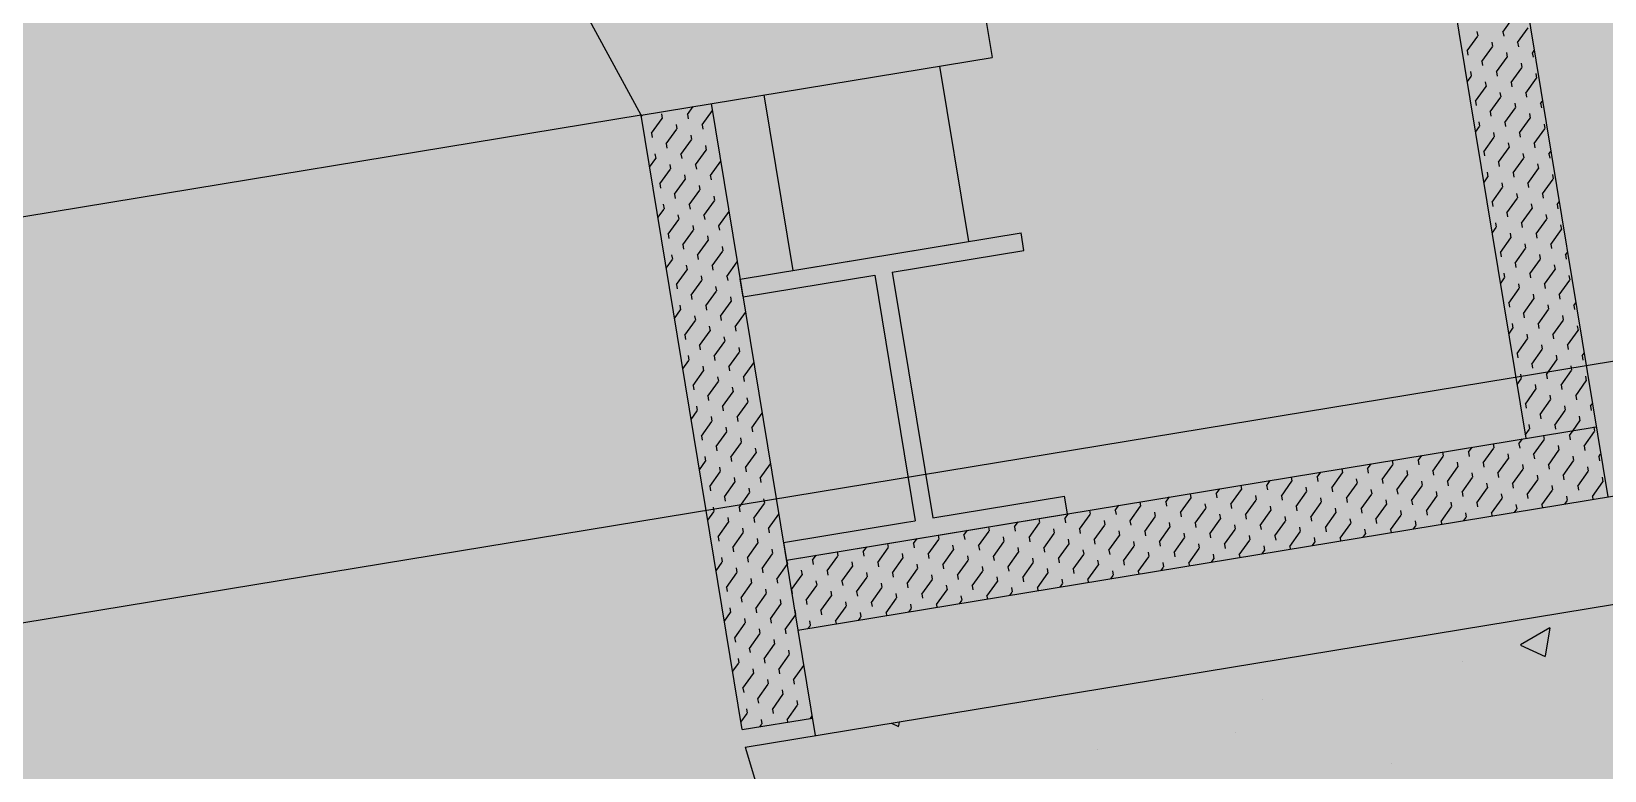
# Model space of a CAD drawing. Header units: millimetres. Extents: x 33240 to 33395, y 51607 to 51720.
# Drawn here: x 33277.6734 to 33278.1154, y 51679.8357 to 51680.0434 of the extents above; entities that cross this region are included whole.
import ezdxf

# ---------------------------------------------------------------- set-up
doc = ezdxf.new("R2010")
doc.units = ezdxf.units.MM
doc.header["$LTSCALE"] = 0.3
doc.header["$MEASUREMENT"] = 0
doc.linetypes.add('ACAD_ISO04W100', pattern=[30, 24, -3, 0, -3])
for name, color, linetype in [('07-REVT-SOL', 8, 'CONTINUOUS'), ('08-EQUI-MEUBLE-PROJ-01', 11, 'CONTINUOUS'), ('15-PLAF-TECHN-TEMPORAIRE', 113, 'CONTINUOUS')]:
    doc.layers.add(name, color=color, linetype=linetype)

msp = doc.modelspace()

# ---------------------------------------------------------------- hatches: boundary and pattern name
at = {"layer": '07-REVT-SOL'}
h = msp.add_hatch(dxfattribs=at)
h.set_pattern_fill('CROSS', color=30, style=0)
h.set_pattern_definition([(189.35057367, (57785.36794, 108093.83487), (-0.2060594638, -0.2872968802), [0.125, -0.375]), (279.35057367, (57785.29612, 108093.88639), (0.2872968802, -0.2060594638), [0.125, -0.375])])
edge = h.paths.add_edge_path()
edge.add_line((33283.37834, 51687.08222), (33282.64428, 51691.54015))
edge.add_line((33282.64428, 51691.54015), (33270.16237, 51689.48484))
edge.add_line((33270.16237, 51689.48484), (33272.72134, 51673.94416))
edge.add_line((33272.72134, 51673.94416), (33273.82317, 51674.12555))
edge.add_line((33273.82317, 51674.12555), (33273.45317, 51676.37256))
edge.add_line((33273.45317, 51676.37256), (33279.43924, 51677.35824))
edge.add_line((33279.43924, 51677.35824), (33280.44289, 51671.26305))
edge.add_line((33280.44289, 51671.26305), (33280.69327, 51669.7425))
edge.add_line((33280.69327, 51669.7425), (33287.18279, 51670.81109))
edge.add_arc((33295.49829, 51677.43212), 10.62947, 146.696325, 218.527795, ccw=False)
edge.add_line((33286.61448, 51683.26851), (33287.3226, 51684.32885))
edge.add_line((33287.3226, 51684.32885), (33288.3032, 51685.52771))
edge.add_line((33288.3032, 51685.52771), (33286.19868, 51687.54663))
edge.add_line((33286.19868, 51687.54663), (33283.37834, 51687.08222))

# ---------------------------------------------------------------- linework, layer by layer
at = {"layer": '08-EQUI-MEUBLE-PROJ-01', "ltscale": 0.8}
for p, q in [((33277.84469, 51680.01988), (33277.12961, 51681.3384)), ((33277.95302, 51680.90423), (33278.11631, 51679.91259)), ((33277.8012, 51680.8995), (33277.94337, 51680.03613)), ((33277.84469, 51680.01988), (33277.94337, 51680.03613)), ((33277.92857, 51680.03369), (33277.93669, 51679.98436)), ((33277.87923, 51680.02557), (33277.88735, 51679.97623)), ((33277.84469, 51680.01988), (33276.36463, 51679.77617)), ((33277.87255, 51679.9738), (33277.95149, 51679.98679)), ((33277.9523, 51679.98186), (33277.95149, 51679.98679)), ((33277.88735, 51679.97623), (33277.93669, 51679.98436)), ((33277.88735, 51679.97623), (33277.93669, 51679.98436)), ((33277.9153, 51679.97577), (33277.9523, 51679.98186)), ((33277.87336, 51679.96886), (33277.91037, 51679.97496)), ((33277.91037, 51679.97496), (33277.92174, 51679.90589)), ((33277.9153, 51679.97577), (33277.92667, 51679.9067)), ((33277.92667, 51679.9067), (33277.96368, 51679.91279)), ((33277.96449, 51679.90786), (33277.96368, 51679.91279)), ((33277.88474, 51679.89979), (33277.91927, 51679.90548)), ((33277.91927, 51679.90548), (33277.92174, 51679.90589))]:
    msp.add_line(p, q, dxfattribs=at)
at = {"layer": '08-EQUI-MEUBLE-PROJ-01', "color": 8, "ltscale": 0.8}
for p, q in [((33278.0722, 51680.05735), (33278.09333, 51679.92907)), ((33278.08688, 51680.04325), (33278.08985, 51680.04738)), ((33278.09101, 51680.04029), (33278.09397, 51680.04442)), ((33278.07683, 51680.03796), (33278.0798, 51680.04208)), ((33278.07989, 51680.04214), (33278.07968, 51680.0434)), ((33278.08096, 51680.03499), (33278.08392, 51680.03912)), ((33278.08401, 51680.03918), (33278.08381, 51680.04044)), ((33278.08718, 51680.04206), (33278.08697, 51680.04331)), ((33278.09131, 51680.0391), (33278.0911, 51680.04035)), ((33278.07713, 51680.03676), (33278.07692, 51680.03802)), ((33278.08126, 51680.0338), (33278.08105, 51680.03506)), ((33278.08509, 51680.03203), (33278.08805, 51680.03616)), ((33278.08814, 51680.03622), (33278.08793, 51680.03748)), ((33278.09514, 51680.03733), (33278.09565, 51680.03804)), ((33278.09544, 51680.03614), (33278.09523, 51680.03739)), ((33278.07683, 51680.02924), (33278.078, 51680.03087)), ((33278.07809, 51680.03093), (33278.07789, 51680.03218)), ((33278.08539, 51680.03084), (33278.08518, 51680.03209)), ((33278.08922, 51680.02907), (33278.09218, 51680.0332)), ((33278.09227, 51680.03326), (33278.09206, 51680.03452)), ((33278.09335, 51680.02611), (33278.09631, 51680.03024)), ((33278.0964, 51680.0303), (33278.09619, 51680.03155)), ((33278.07917, 51680.02378), (33278.08213, 51680.02791)), ((33278.08222, 51680.02797), (33278.08201, 51680.02922)), ((33278.08635, 51680.02501), (33278.08614, 51680.02626)), ((33278.08951, 51680.02788), (33278.08931, 51680.02913)), ((33278.09364, 51680.02492), (33278.09344, 51680.02617)), ((33277.85771, 51680.02008), (33277.8593, 51680.02229)), ((33277.86443, 51680.02313), (33277.89367, 51679.84552)), ((33278.07947, 51680.02259), (33278.07926, 51680.02384)), ((33278.0833, 51680.02082), (33278.08626, 51680.02495)), ((33278.08743, 51680.01786), (33278.09039, 51680.02198)), ((33278.09048, 51680.02205), (33278.09027, 51680.0233)), ((33278.09747, 51680.02315), (33278.09799, 51680.02386)), ((33278.09777, 51680.02196), (33278.09756, 51680.02321)), ((33277.87313, 51679.84721), (33277.84469, 51680.01988)), ((33277.84476, 51680.01946), (33277.84512, 51680.01995)), ((33277.84766, 51680.01478), (33277.85062, 51680.01891)), ((33277.85071, 51680.01897), (33277.8505, 51680.02022)), ((33277.85484, 51680.01601), (33277.85463, 51680.01726)), ((33277.85801, 51680.01888), (33277.8578, 51680.02014)), ((33277.86184, 51680.01712), (33277.86475, 51680.02118)), ((33277.86213, 51680.01592), (33277.86193, 51680.01718)), ((33278.08043, 51680.01675), (33278.08022, 51680.018)), ((33278.08359, 51680.01962), (33278.08339, 51680.02088)), ((33278.08772, 51680.01666), (33278.08751, 51680.01792)), ((33278.09155, 51680.0149), (33278.09451, 51680.01902)), ((33278.0946, 51680.01908), (33278.0944, 51680.02034)), ((33278.09873, 51680.01612), (33278.09853, 51680.01738)), ((33277.84796, 51680.01359), (33277.84775, 51680.01484)), ((33277.85179, 51680.01182), (33277.85475, 51680.01595)), ((33277.85592, 51680.00886), (33277.85888, 51680.01299)), ((33277.85897, 51680.01305), (33277.85876, 51680.0143)), ((33278.07917, 51680.01506), (33278.08034, 51680.01669)), ((33278.0815, 51680.0096), (33278.08446, 51680.01373)), ((33278.08455, 51680.01379), (33278.08435, 51680.01504)), ((33278.09185, 51680.0137), (33278.09164, 51680.01496)), ((33278.09568, 51680.01194), (33278.09864, 51680.01606)), ((33277.84892, 51680.00775), (33277.84871, 51680.00901)), ((33277.85208, 51680.01063), (33277.85188, 51680.01188)), ((33277.85621, 51680.00767), (33277.85601, 51680.00892)), ((33277.86004, 51680.0059), (33277.86301, 51680.01003)), ((33277.86309, 51680.01009), (33277.86289, 51680.01134)), ((33278.0818, 51680.00841), (33278.08159, 51680.00966)), ((33278.08563, 51680.00664), (33278.08859, 51680.01077)), ((33278.08868, 51680.01083), (33278.08848, 51680.01208)), ((33278.09281, 51680.00787), (33278.0926, 51680.00912)), ((33278.09598, 51680.01074), (33278.09577, 51680.012)), ((33278.09981, 51680.00897), (33278.10032, 51680.00969)), ((33278.10011, 51680.00778), (33278.0999, 51680.00904)), ((33277.8471, 51680.00528), (33277.84883, 51680.00769)), ((33277.85, 51680.0006), (33277.85296, 51680.00473)), ((33277.85305, 51680.00479), (33277.85284, 51680.00605)), ((33277.86034, 51680.00471), (33277.86013, 51680.00596)), ((33277.86417, 51680.00294), (33277.86709, 51680.007)), ((33278.08276, 51680.00257), (33278.08255, 51680.00383)), ((33278.08593, 51680.00545), (33278.08572, 51680.0067)), ((33278.08976, 51680.00368), (33278.09272, 51680.00781)), ((33278.09006, 51680.00249), (33278.08985, 51680.00374)), ((33278.09389, 51680.00072), (33278.09685, 51680.00485)), ((33278.09694, 51680.00491), (33278.09673, 51680.00616)), ((33277.85029, 51679.99941), (33277.85008, 51680.00066)), ((33277.85412, 51679.99764), (33277.85708, 51680.00177)), ((33277.85717, 51680.00183), (33277.85697, 51680.00308)), ((33277.8613, 51679.99887), (33277.86109, 51680.00012)), ((33277.86447, 51680.00175), (33277.86426, 51680.003)), ((33278.0815, 51680.00088), (33278.08267, 51680.00251)), ((33278.08384, 51679.99542), (33278.0868, 51679.99955)), ((33278.08689, 51679.99961), (33278.08668, 51680.00086)), ((33278.09418, 51679.99953), (33278.09398, 51680.00078)), ((33278.09802, 51679.99776), (33278.10098, 51680.00189)), ((33278.10107, 51680.00195), (33278.10086, 51680.0032)), ((33277.85442, 51679.99645), (33277.85421, 51679.9977)), ((33277.85825, 51679.99468), (33277.86121, 51679.99881)), ((33277.86238, 51679.99172), (33277.86534, 51679.99585)), ((33277.86543, 51679.99591), (33277.86522, 51679.99716)), ((33278.08413, 51679.99423), (33278.08393, 51679.99548)), ((33278.08797, 51679.99246), (33278.09093, 51679.99659)), ((33278.09102, 51679.99665), (33278.09081, 51679.9979)), ((33278.09514, 51679.99369), (33278.09494, 51679.99494)), ((33278.09831, 51679.99657), (33278.09811, 51679.99782)), ((33278.10214, 51679.9948), (33278.10266, 51679.99551)), ((33278.10244, 51679.9936), (33278.10223, 51679.99486)), ((33277.84943, 51679.9911), (33277.85116, 51679.99351)), ((33277.85125, 51679.99358), (33277.85105, 51679.99483)), ((33277.85233, 51679.98643), (33277.85529, 51679.99055)), ((33277.85538, 51679.99061), (33277.85517, 51679.99187)), ((33277.85855, 51679.99349), (33277.85834, 51679.99474)), ((33277.86267, 51679.99053), (33277.86247, 51679.99178)), ((33277.86651, 51679.98876), (33277.86942, 51679.99282)), ((33278.08826, 51679.99127), (33278.08806, 51679.99252)), ((33278.09209, 51679.9895), (33278.09506, 51679.99363)), ((33278.09622, 51679.98654), (33278.09918, 51679.99067)), ((33278.09927, 51679.99073), (33278.09907, 51679.99198)), ((33277.85263, 51679.98523), (33277.85242, 51679.98649)), ((33277.85646, 51679.98347), (33277.85942, 51679.98759)), ((33277.85951, 51679.98765), (33277.8593, 51679.98891)), ((33277.8668, 51679.98757), (33277.8666, 51679.98882)), ((33278.08384, 51679.9867), (33278.08501, 51679.98833)), ((33278.0851, 51679.9884), (33278.08489, 51679.98965)), ((33278.08922, 51679.98543), (33278.08902, 51679.98669)), ((33278.09239, 51679.98831), (33278.09218, 51679.98956)), ((33278.09652, 51679.98535), (33278.09631, 51679.9866)), ((33278.10035, 51679.98358), (33278.10331, 51679.98771)), ((33278.1034, 51679.98777), (33278.10319, 51679.98902)), ((33277.85675, 51679.98227), (33277.85655, 51679.98353)), ((33277.86059, 51679.9805), (33277.86355, 51679.98463)), ((33277.86364, 51679.98469), (33277.86343, 51679.98595)), ((33277.86471, 51679.97754), (33277.86767, 51679.98167)), ((33277.86776, 51679.98173), (33277.86756, 51679.98299)), ((33278.08617, 51679.98125), (33278.08913, 51679.98537)), ((33278.0903, 51679.97828), (33278.09326, 51679.98241)), ((33278.09335, 51679.98247), (33278.09314, 51679.98373)), ((33278.10065, 51679.98239), (33278.10044, 51679.98364)), ((33277.85177, 51679.97693), (33277.8535, 51679.97934)), ((33277.85359, 51679.9794), (33277.85338, 51679.98065)), ((33277.85771, 51679.97644), (33277.85751, 51679.97769)), ((33277.86088, 51679.97931), (33277.86067, 51679.98057)), ((33277.86501, 51679.97635), (33277.8648, 51679.9776)), ((33277.86884, 51679.97458), (33277.87175, 51679.97864)), ((33278.08647, 51679.98005), (33278.08626, 51679.98131)), ((33278.0906, 51679.97709), (33278.09039, 51679.97835)), ((33278.09443, 51679.97532), (33278.09739, 51679.97945)), ((33278.09748, 51679.97951), (33278.09727, 51679.98077)), ((33278.10161, 51679.97655), (33278.1014, 51679.97781)), ((33278.10448, 51679.98062), (33278.10499, 51679.98133)), ((33278.10477, 51679.97943), (33278.10457, 51679.98068)), ((33277.85466, 51679.97225), (33277.85762, 51679.97638)), ((33277.85879, 51679.96929), (33277.86175, 51679.97342)), ((33277.86184, 51679.97348), (33277.86164, 51679.97473)), ((33277.86914, 51679.97339), (33277.86893, 51679.97464)), ((33277.87336, 51679.96886), (33277.87255, 51679.9738)), ((33278.08617, 51679.97253), (33278.08734, 51679.97416)), ((33278.08743, 51679.97422), (33278.08722, 51679.97547)), ((33278.09472, 51679.97413), (33278.09452, 51679.97538)), ((33278.09856, 51679.97236), (33278.10152, 51679.97649)), ((33278.10268, 51679.9694), (33278.10565, 51679.97353)), ((33278.10574, 51679.97359), (33278.10553, 51679.97484)), ((33277.85496, 51679.97106), (33277.85475, 51679.97231)), ((33277.85909, 51679.9681), (33277.85888, 51679.96935)), ((33277.86292, 51679.96633), (33277.86588, 51679.97046)), ((33277.86597, 51679.97052), (33277.86576, 51679.97177)), ((33277.8701, 51679.96755), (33277.86989, 51679.96881)), ((33278.08851, 51679.96707), (33278.09147, 51679.9712)), ((33278.09156, 51679.97126), (33278.09135, 51679.97251)), ((33278.09569, 51679.9683), (33278.09548, 51679.96955)), ((33278.09885, 51679.97117), (33278.09865, 51679.97242)), ((33278.10298, 51679.96821), (33278.10277, 51679.96946)), ((33277.8541, 51679.96275), (33277.85583, 51679.96516)), ((33277.85592, 51679.96522), (33277.85571, 51679.96647)), ((33277.86322, 51679.96513), (33277.86301, 51679.96639)), ((33277.86705, 51679.96337), (33277.87001, 51679.96749)), ((33277.87118, 51679.96041), (33277.87409, 51679.96447)), ((33278.0888, 51679.96588), (33278.0886, 51679.96713)), ((33278.09264, 51679.96411), (33278.0956, 51679.96824)), ((33278.09293, 51679.96291), (33278.09272, 51679.96417)), ((33278.09676, 51679.96115), (33278.09972, 51679.96527)), ((33278.09981, 51679.96534), (33278.09961, 51679.96659)), ((33278.10681, 51679.96644), (33278.10732, 51679.96715)), ((33278.10711, 51679.96525), (33278.1069, 51679.9665)), ((33277.857, 51679.95807), (33277.85996, 51679.9622)), ((33277.86005, 51679.96226), (33277.85984, 51679.96351)), ((33277.86418, 51679.9593), (33277.86397, 51679.96055)), ((33277.86734, 51679.96217), (33277.86714, 51679.96343)), ((33277.87147, 51679.95921), (33277.87127, 51679.96047)), ((33278.0885, 51679.95835), (33278.08967, 51679.95998)), ((33278.08976, 51679.96004), (33278.08956, 51679.96129)), ((33278.09706, 51679.95995), (33278.09685, 51679.96121)), ((33278.10089, 51679.95819), (33278.10385, 51679.96231)), ((33278.10394, 51679.96237), (33278.10374, 51679.96363)), ((33278.10807, 51679.95941), (33278.10786, 51679.96067)), ((33277.85729, 51679.95688), (33277.85709, 51679.95813)), ((33277.86113, 51679.95511), (33277.86409, 51679.95924)), ((33277.86142, 51679.95392), (33277.86122, 51679.95517)), ((33277.86525, 51679.95215), (33277.86822, 51679.95628)), ((33277.8683, 51679.95634), (33277.8681, 51679.95759)), ((33278.09084, 51679.95289), (33278.0938, 51679.95702)), ((33278.09389, 51679.95708), (33278.09369, 51679.95833)), ((33278.09802, 51679.95412), (33278.09781, 51679.95537)), ((33278.10119, 51679.95699), (33278.10098, 51679.95825)), ((33278.10502, 51679.95523), (33278.10798, 51679.95935)), ((33278.10532, 51679.95403), (33278.10511, 51679.95529)), ((33277.85644, 51679.94857), (33277.85817, 51679.95098)), ((33277.85826, 51679.95104), (33277.85805, 51679.9523)), ((33277.86555, 51679.95096), (33277.86534, 51679.95221)), ((33277.86938, 51679.94919), (33277.87234, 51679.95332)), ((33277.87243, 51679.95338), (33277.87223, 51679.95463)), ((33278.09114, 51679.9517), (33278.09093, 51679.95295)), ((33278.09497, 51679.94993), (33278.09793, 51679.95406)), ((33278.0991, 51679.94697), (33278.10206, 51679.9511)), ((33278.10215, 51679.95116), (33278.10194, 51679.95241)), ((33278.10915, 51679.95226), (33278.10966, 51679.95298)), ((33278.10944, 51679.95107), (33278.10924, 51679.95233)), ((33277.85933, 51679.94389), (33277.86229, 51679.94802)), ((33277.86238, 51679.94808), (33277.86218, 51679.94934)), ((33277.86651, 51679.94512), (33277.8663, 51679.94637)), ((33277.86968, 51679.948), (33277.86947, 51679.94925)), ((33277.87351, 51679.94623), (33277.87642, 51679.95029)), ((33277.87381, 51679.94504), (33277.8736, 51679.94629)), ((33278.0921, 51679.94586), (33278.09189, 51679.94712)), ((33278.09527, 51679.94874), (33278.09506, 51679.94999)), ((33278.09939, 51679.94578), (33278.09919, 51679.94703)), ((33278.10323, 51679.94401), (33278.10619, 51679.94814)), ((33278.10628, 51679.9482), (33278.10607, 51679.94945)), ((33278.1104, 51679.94524), (33278.1102, 51679.94649)), ((33277.85963, 51679.9427), (33277.85942, 51679.94395)), ((33277.86346, 51679.94093), (33277.86642, 51679.94506)), ((33277.86759, 51679.93797), (33277.87055, 51679.9421)), ((33277.87064, 51679.94216), (33277.87043, 51679.94341)), ((33278.09084, 51679.94417), (33278.09201, 51679.9458)), ((33278.09318, 51679.93871), (33278.09614, 51679.94284)), ((33278.09623, 51679.9429), (33278.09602, 51679.94415)), ((33278.10352, 51679.94282), (33278.10332, 51679.94407)), ((33278.10735, 51679.94105), (33278.11031, 51679.94518)), ((33277.86059, 51679.93687), (33277.86038, 51679.93812)), ((33277.86376, 51679.93974), (33277.86355, 51679.94099)), ((33277.86788, 51679.93678), (33277.86768, 51679.93803)), ((33277.87172, 51679.93501), (33277.87468, 51679.93914)), ((33277.87477, 51679.9392), (33277.87456, 51679.94045)), ((33278.09347, 51679.93752), (33278.09327, 51679.93877)), ((33278.0973, 51679.93575), (33278.10027, 51679.93988)), ((33278.10035, 51679.93994), (33278.10015, 51679.94119)), ((33278.10448, 51679.93698), (33278.10428, 51679.93823)), ((33278.10765, 51679.93986), (33278.10744, 51679.94111)), ((33278.11148, 51679.93809), (33278.11199, 51679.9388)), ((33278.11178, 51679.93689), (33278.11157, 51679.93815)), ((33277.85877, 51679.93439), (33277.8605, 51679.9368)), ((33277.86167, 51679.92972), (33277.86463, 51679.93384)), ((33277.86472, 51679.9339), (33277.86451, 51679.93516)), ((33277.87201, 51679.93382), (33277.87181, 51679.93507)), ((33277.87585, 51679.93205), (33277.87876, 51679.93611)), ((33278.0976, 51679.93456), (33278.09739, 51679.93581)), ((33278.10143, 51679.93279), (33278.10439, 51679.93692)), ((33278.10658, 51679.93126), (33278.10852, 51679.93396)), ((33278.10861, 51679.93402), (33278.1084, 51679.93527)), ((33277.86196, 51679.92852), (33277.86176, 51679.92978)), ((33277.8658, 51679.92676), (33277.86876, 51679.93088)), ((33277.86885, 51679.93094), (33277.86864, 51679.9322)), ((33277.87297, 51679.92798), (33277.87277, 51679.92924)), ((33277.87614, 51679.93086), (33277.87593, 51679.93211)), ((33277.88555, 51679.89486), (33278.11306, 51679.93232)), ((33278.09138, 51679.9275), (33278.0924, 51679.92892)), ((33278.09317, 51679.92999), (33278.09434, 51679.93162)), ((33278.09443, 51679.93169), (33278.09423, 51679.93294)), ((33278.09551, 51679.92454), (33278.09847, 51679.92866)), ((33278.09837, 51679.9299), (33278.09835, 51679.92998)), ((33278.09856, 51679.92872), (33278.09837, 51679.9299)), ((33278.10173, 51679.9316), (33278.10152, 51679.93285)), ((33278.10556, 51679.92983), (33278.10658, 51679.93126)), ((33278.10586, 51679.92864), (33278.10565, 51679.92989)), ((33278.10969, 51679.92687), (33278.11265, 51679.931)), ((33278.11254, 51679.93224), (33278.11253, 51679.93231)), ((33278.11274, 51679.93106), (33278.11254, 51679.93224)), ((33277.86609, 51679.92556), (33277.86588, 51679.92682)), ((33277.86992, 51679.92379), (33277.87288, 51679.92792)), ((33277.87405, 51679.92083), (33277.87701, 51679.92496)), ((33277.8771, 51679.92502), (33277.8769, 51679.92628)), ((33278.06303, 51679.92283), (33278.06405, 51679.92425)), ((33278.07021, 51679.92406), (33278.07001, 51679.92523)), ((33278.07721, 51679.92516), (33278.07823, 51679.92659)), ((33278.0775, 51679.92397), (33278.07729, 51679.92522)), ((33278.08133, 51679.9222), (33278.08429, 51679.92633)), ((33278.08438, 51679.92639), (33278.08419, 51679.92757)), ((33278.08851, 51679.92343), (33278.08831, 51679.92468)), ((33278.09168, 51679.9263), (33278.09147, 51679.92756)), ((33278.09581, 51679.92334), (33278.0956, 51679.9246)), ((33278.09964, 51679.92157), (33278.1026, 51679.9257)), ((33278.10269, 51679.92576), (33278.10248, 51679.92702)), ((33278.10998, 51679.92568), (33278.10978, 51679.92693)), ((33278.11382, 51679.92391), (33278.11433, 51679.92462)), ((33277.86111, 51679.92022), (33277.86283, 51679.92263)), ((33277.86292, 51679.92269), (33277.86272, 51679.92394)), ((33277.86705, 51679.91973), (33277.86685, 51679.92098)), ((33277.87022, 51679.9226), (33277.87001, 51679.92386)), ((33277.87435, 51679.91964), (33277.87414, 51679.92089)), ((33277.87818, 51679.91787), (33277.88109, 51679.92193)), ((33278.04185, 51679.91939), (33278.04166, 51679.92056)), ((33278.04885, 51679.92049), (33278.04987, 51679.92192)), ((33278.04915, 51679.9193), (33278.04894, 51679.92055)), ((33278.05298, 51679.91753), (33278.05594, 51679.92166)), ((33278.05603, 51679.92172), (33278.05583, 51679.9229)), ((33278.06016, 51679.91876), (33278.05995, 51679.92001)), ((33278.06332, 51679.92163), (33278.06312, 51679.92289)), ((33278.06716, 51679.91987), (33278.07012, 51679.92399)), ((33278.06745, 51679.91867), (33278.06725, 51679.91993)), ((33278.07128, 51679.91691), (33278.07424, 51679.92103)), ((33278.07433, 51679.92109), (33278.07413, 51679.92235)), ((33278.08163, 51679.92101), (33278.08142, 51679.92226)), ((33278.08546, 51679.91924), (33278.08842, 51679.92337)), ((33278.08959, 51679.91628), (33278.09255, 51679.92041)), ((33278.09264, 51679.92047), (33278.09243, 51679.92172)), ((33278.09993, 51679.92038), (33278.09973, 51679.92164)), ((33278.10377, 51679.91861), (33278.10673, 51679.92274)), ((33278.10682, 51679.9228), (33278.10661, 51679.92406)), ((33278.10789, 51679.91565), (33278.11086, 51679.91978)), ((33278.11095, 51679.91984), (33278.11074, 51679.9211)), ((33278.11411, 51679.92272), (33278.11391, 51679.92397)), ((33277.864, 51679.91554), (33277.86696, 51679.91967)), ((33277.8643, 51679.91435), (33277.86409, 51679.9156)), ((33277.86813, 51679.91258), (33277.87109, 51679.91671)), ((33277.87118, 51679.91677), (33277.87097, 51679.91802)), ((33277.87848, 51679.91668), (33277.87827, 51679.91793)), ((33277.8888, 51679.87513), (33278.14591, 51679.91746)), ((33278.0135, 51679.91472), (33278.0133, 51679.9159)), ((33278.0205, 51679.91582), (33278.02152, 51679.91725)), ((33278.02079, 51679.91463), (33278.02058, 51679.91588)), ((33278.02462, 51679.91286), (33278.02758, 51679.91699)), ((33278.02767, 51679.91705), (33278.02748, 51679.91823)), ((33278.0318, 51679.91409), (33278.0316, 51679.91534)), ((33278.03467, 51679.91816), (33278.03569, 51679.91958)), ((33278.03497, 51679.91697), (33278.03476, 51679.91822)), ((33278.0388, 51679.9152), (33278.04176, 51679.91933)), ((33278.04293, 51679.91224), (33278.04589, 51679.91636)), ((33278.04598, 51679.91643), (33278.04577, 51679.91768)), ((33278.05327, 51679.91634), (33278.05307, 51679.91759)), ((33278.05711, 51679.91457), (33278.06007, 51679.9187)), ((33278.06123, 51679.91161), (33278.0642, 51679.91574)), ((33278.06428, 51679.9158), (33278.06408, 51679.91705)), ((33278.07158, 51679.91571), (33278.07137, 51679.91697)), ((33278.07541, 51679.91395), (33278.07837, 51679.91807)), ((33278.07846, 51679.91813), (33278.07826, 51679.91939)), ((33278.08259, 51679.91517), (33278.08238, 51679.91643)), ((33278.08576, 51679.91805), (33278.08555, 51679.9193)), ((33278.08989, 51679.91509), (33278.08968, 51679.91634)), ((33278.09372, 51679.91332), (33278.09668, 51679.91745)), ((33278.09677, 51679.91751), (33278.09656, 51679.91876)), ((33278.1009, 51679.91455), (33278.10069, 51679.9158)), ((33278.10406, 51679.91742), (33278.10386, 51679.91867)), ((33278.10819, 51679.91446), (33278.10798, 51679.91571)), ((33278.11202, 51679.91269), (33278.11498, 51679.91682)), ((33278.11507, 51679.91688), (33278.11487, 51679.91813)), ((33277.86843, 51679.91139), (33277.86822, 51679.91264)), ((33277.87226, 51679.90962), (33277.87522, 51679.91375)), ((33277.87531, 51679.91381), (33277.8751, 51679.91506)), ((33277.87944, 51679.91084), (33277.87923, 51679.9121)), ((33277.98514, 51679.91005), (33277.98495, 51679.91123)), ((33277.99214, 51679.91115), (33277.99316, 51679.91258)), ((33277.99244, 51679.90996), (33277.99223, 51679.91122)), ((33277.99627, 51679.90819), (33277.99923, 51679.91232)), ((33277.99932, 51679.91238), (33277.99912, 51679.91356)), ((33278.00632, 51679.91349), (33278.00734, 51679.91491)), ((33278.00661, 51679.9123), (33278.00641, 51679.91355)), ((33278.01045, 51679.91053), (33278.01341, 51679.91466)), ((33278.01457, 51679.90757), (33278.01753, 51679.9117)), ((33278.01762, 51679.91176), (33278.01742, 51679.91301)), ((33278.02492, 51679.91167), (33278.02471, 51679.91292)), ((33278.02875, 51679.9099), (33278.03171, 51679.91403)), ((33278.03288, 51679.90694), (33278.03584, 51679.91107)), ((33278.03593, 51679.91113), (33278.03572, 51679.91238)), ((33278.0391, 51679.91401), (33278.03889, 51679.91526)), ((33278.04322, 51679.91104), (33278.04302, 51679.9123)), ((33278.04706, 51679.90928), (33278.05002, 51679.9134)), ((33278.05011, 51679.91346), (33278.0499, 51679.91472)), ((33278.05424, 51679.9105), (33278.05403, 51679.91176)), ((33278.0574, 51679.91338), (33278.0572, 51679.91463)), ((33278.06153, 51679.91042), (33278.06132, 51679.91167)), ((33278.06536, 51679.90865), (33278.06832, 51679.91278)), ((33278.06841, 51679.91284), (33278.06821, 51679.91409)), ((33278.07254, 51679.90988), (33278.07233, 51679.91113)), ((33278.07571, 51679.91275), (33278.0755, 51679.91401)), ((33278.07954, 51679.91098), (33278.0825, 51679.91511)), ((33278.07984, 51679.90979), (33278.07963, 51679.91105)), ((33278.08367, 51679.90802), (33278.08663, 51679.91215)), ((33278.08672, 51679.91221), (33278.08651, 51679.91347)), ((33278.09401, 51679.91213), (33278.09381, 51679.91338)), ((33278.09785, 51679.91036), (33278.10081, 51679.91449)), ((33278.10427, 51679.91061), (33278.10493, 51679.91153)), ((33278.10502, 51679.91159), (33278.10482, 51679.91284)), ((33278.11225, 51679.91192), (33278.11211, 51679.91275)), ((33277.86344, 51679.90604), (33277.86517, 51679.90845)), ((33277.86526, 51679.90851), (33277.86505, 51679.90976)), ((33277.86939, 51679.90555), (33277.86918, 51679.9068)), ((33277.87255, 51679.90842), (33277.87235, 51679.90968)), ((33277.87639, 51679.90666), (33277.87935, 51679.91078)), ((33277.87668, 51679.90546), (33277.87648, 51679.90672)), ((33277.88051, 51679.9037), (33277.88343, 51679.90776)), ((33277.88555, 51679.89486), (33277.96449, 51679.90786)), ((33277.95679, 51679.90538), (33277.95659, 51679.90656)), ((33277.96379, 51679.90649), (33277.96481, 51679.90791)), ((33277.96408, 51679.90529), (33277.96387, 51679.90655)), ((33277.96791, 51679.90353), (33277.97087, 51679.90765)), ((33277.97096, 51679.90771), (33277.97077, 51679.90889)), ((33277.97796, 51679.90882), (33277.97898, 51679.91024)), ((33277.97826, 51679.90763), (33277.97805, 51679.90888)), ((33277.98209, 51679.90586), (33277.98505, 51679.90999)), ((33277.98622, 51679.9029), (33277.98918, 51679.90703)), ((33277.98927, 51679.90709), (33277.98906, 51679.90834)), ((33277.99656, 51679.907), (33277.99636, 51679.90825)), ((33278.0004, 51679.90523), (33278.00336, 51679.90936)), ((33278.00345, 51679.90942), (33278.00324, 51679.91068)), ((33278.00757, 51679.90646), (33278.00737, 51679.90771)), ((33278.01074, 51679.90934), (33278.01054, 51679.91059)), ((33278.01487, 51679.90638), (33278.01466, 51679.90763)), ((33278.0187, 51679.90461), (33278.02166, 51679.90874)), ((33278.02175, 51679.9088), (33278.02155, 51679.91005)), ((33278.02588, 51679.90584), (33278.02567, 51679.90709)), ((33278.02905, 51679.90871), (33278.02884, 51679.90996)), ((33278.03318, 51679.90575), (33278.03297, 51679.907)), ((33278.03701, 51679.90398), (33278.03997, 51679.90811)), ((33278.04006, 51679.90817), (33278.03985, 51679.90942)), ((33278.04419, 51679.90521), (33278.04398, 51679.90646)), ((33278.04735, 51679.90808), (33278.04715, 51679.90934)), ((33278.05118, 51679.90632), (33278.05415, 51679.91044)), ((33278.05531, 51679.90335), (33278.05827, 51679.90748)), ((33278.05836, 51679.90754), (33278.05816, 51679.9088)), ((33278.06566, 51679.90746), (33278.06545, 51679.90871)), ((33278.06949, 51679.90569), (33278.07245, 51679.90982)), ((33278.07592, 51679.90594), (33278.07658, 51679.90686)), ((33278.07667, 51679.90692), (33278.07646, 51679.90817)), ((33278.08389, 51679.90725), (33278.08376, 51679.90808)), ((33278.0901, 51679.90827), (33278.09076, 51679.90919)), ((33278.09085, 51679.90925), (33278.09064, 51679.9105)), ((33278.09807, 51679.90958), (33278.09793, 51679.91042)), ((33277.86634, 51679.90136), (33277.8693, 51679.90549)), ((33277.87046, 51679.8984), (33277.87343, 51679.90253)), ((33277.87351, 51679.90259), (33277.87331, 51679.90384)), ((33277.88081, 51679.9025), (33277.8806, 51679.90376)), ((33277.93543, 51679.90182), (33277.93645, 51679.90324)), ((33277.93956, 51679.89886), (33277.94252, 51679.90298)), ((33277.94261, 51679.90304), (33277.94241, 51679.90422)), ((33277.94961, 51679.90415), (33277.95063, 51679.90558)), ((33277.9499, 51679.90296), (33277.9497, 51679.90421)), ((33277.95374, 51679.90119), (33277.9567, 51679.90532)), ((33277.95786, 51679.89823), (33277.96082, 51679.90236)), ((33277.96091, 51679.90242), (33277.96071, 51679.90367)), ((33277.96821, 51679.90233), (33277.968, 51679.90359)), ((33277.97204, 51679.90056), (33277.975, 51679.90469)), ((33277.97509, 51679.90475), (33277.97489, 51679.90601)), ((33277.97922, 51679.90179), (33277.97901, 51679.90305)), ((33277.98239, 51679.90467), (33277.98218, 51679.90592)), ((33277.98651, 51679.90171), (33277.98631, 51679.90296)), ((33277.99035, 51679.89994), (33277.99331, 51679.90407)), ((33277.9934, 51679.90413), (33277.99319, 51679.90538)), ((33277.99753, 51679.90117), (33277.99732, 51679.90242)), ((33278.00069, 51679.90404), (33278.00049, 51679.90529)), ((33278.00452, 51679.90227), (33278.00749, 51679.9064)), ((33278.00482, 51679.90108), (33278.00461, 51679.90233)), ((33278.00865, 51679.89931), (33278.01161, 51679.90344)), ((33278.0117, 51679.9035), (33278.0115, 51679.90475)), ((33278.019, 51679.90341), (33278.01879, 51679.90467)), ((33278.02283, 51679.90165), (33278.02579, 51679.90577)), ((33278.02696, 51679.89869), (33278.02992, 51679.90281)), ((33278.03001, 51679.90287), (33278.0298, 51679.90413)), ((33278.0373, 51679.90279), (33278.0371, 51679.90404)), ((33278.04114, 51679.90102), (33278.0441, 51679.90515)), ((33278.04756, 51679.90127), (33278.04822, 51679.90219)), ((33278.04831, 51679.90225), (33278.04811, 51679.9035)), ((33278.05148, 51679.90512), (33278.05127, 51679.90638)), ((33278.05554, 51679.90258), (33278.0554, 51679.90342)), ((33278.06174, 51679.9036), (33278.0624, 51679.90452)), ((33278.06249, 51679.90458), (33278.06228, 51679.90584)), ((33278.06972, 51679.90492), (33278.06958, 51679.90575)), ((33277.86663, 51679.90017), (33277.86643, 51679.90142)), ((33277.87076, 51679.89721), (33277.87055, 51679.89846)), ((33277.87459, 51679.89544), (33277.87755, 51679.89957)), ((33277.87764, 51679.89963), (33277.87744, 51679.90088)), ((33277.88177, 51679.89667), (33277.88156, 51679.89792)), ((33277.88474, 51679.89979), (33277.88555, 51679.89486)), ((33277.90708, 51679.89715), (33277.9081, 51679.89857)), ((33277.9112, 51679.89419), (33277.91416, 51679.89832)), ((33277.91425, 51679.89838), (33277.91406, 51679.89955)), ((33277.92125, 51679.89948), (33277.92227, 51679.90091)), ((33277.92155, 51679.89829), (33277.92134, 51679.89954)), ((33277.92538, 51679.89652), (33277.92834, 51679.90065)), ((33277.92843, 51679.90071), (33277.92824, 51679.90189)), ((33277.92951, 51679.89356), (33277.93247, 51679.89769)), ((33277.93256, 51679.89775), (33277.93235, 51679.899)), ((33277.93573, 51679.90062), (33277.93552, 51679.90188)), ((33277.93985, 51679.89766), (33277.93965, 51679.89892)), ((33277.94369, 51679.8959), (33277.94665, 51679.90002)), ((33277.94674, 51679.90008), (33277.94653, 51679.90134)), ((33277.95086, 51679.89712), (33277.95066, 51679.89838)), ((33277.95403, 51679.9), (33277.95383, 51679.90125)), ((33277.95816, 51679.89704), (33277.95795, 51679.89829)), ((33277.96199, 51679.89527), (33277.96495, 51679.8994)), ((33277.96504, 51679.89946), (33277.96484, 51679.90071)), ((33277.96917, 51679.8965), (33277.96896, 51679.89775)), ((33277.97234, 51679.89937), (33277.97213, 51679.90063)), ((33277.97617, 51679.8976), (33277.97913, 51679.90173)), ((33277.97647, 51679.89641), (33277.97626, 51679.89766)), ((33277.9803, 51679.89464), (33277.98326, 51679.89877)), ((33277.98335, 51679.89883), (33277.98314, 51679.90008)), ((33277.99064, 51679.89875), (33277.99044, 51679.9)), ((33277.99448, 51679.89698), (33277.99744, 51679.90111)), ((33277.9986, 51679.89402), (33278.00156, 51679.89814)), ((33278.00165, 51679.89821), (33278.00145, 51679.89946)), ((33278.00895, 51679.89812), (33278.00874, 51679.89937)), ((33278.01278, 51679.89635), (33278.01574, 51679.90048)), ((33278.01583, 51679.90054), (33278.01562, 51679.90179)), ((33278.01996, 51679.89758), (33278.01975, 51679.89883)), ((33278.02313, 51679.90045), (33278.02292, 51679.90171)), ((33278.02718, 51679.89791), (33278.02705, 51679.89875)), ((33278.03339, 51679.89893), (33278.03405, 51679.89985)), ((33278.03414, 51679.89991), (33278.03393, 51679.90117)), ((33278.04136, 51679.90025), (33278.04122, 51679.90108)), ((33277.86577, 51679.89186), (33277.8675, 51679.89427)), ((33277.86759, 51679.89433), (33277.86739, 51679.89559)), ((33277.87489, 51679.89425), (33277.87468, 51679.8955)), ((33277.87872, 51679.89248), (33277.88168, 51679.89661)), ((33277.88285, 51679.88952), (33277.88576, 51679.89358)), ((33277.8859, 51679.89371), (33277.8857, 51679.89488)), ((33277.88576, 51679.89358), (33277.88581, 51679.89365)), ((33277.8929, 51679.89481), (33277.89392, 51679.89624)), ((33277.89319, 51679.89362), (33277.89299, 51679.89487)), ((33277.89703, 51679.89185), (33277.89999, 51679.89598)), ((33277.90008, 51679.89604), (33277.89988, 51679.89722)), ((33277.9042, 51679.89308), (33277.904, 51679.89433)), ((33277.90737, 51679.89596), (33277.90716, 51679.89721)), ((33277.9115, 51679.89299), (33277.91129, 51679.89425)), ((33277.91533, 51679.89123), (33277.91829, 51679.89535)), ((33277.91838, 51679.89542), (33277.91818, 51679.89667)), ((33277.92251, 51679.89245), (33277.9223, 51679.89371)), ((33277.92568, 51679.89533), (33277.92547, 51679.89658)), ((33277.9298, 51679.89237), (33277.9296, 51679.89362)), ((33277.93364, 51679.8906), (33277.9366, 51679.89473)), ((33277.93669, 51679.89479), (33277.93648, 51679.89604)), ((33277.94398, 51679.8947), (33277.94378, 51679.89596)), ((33277.94781, 51679.89293), (33277.95078, 51679.89706)), ((33277.95194, 51679.88997), (33277.9549, 51679.8941)), ((33277.95499, 51679.89416), (33277.95479, 51679.89542)), ((33277.96229, 51679.89408), (33277.96208, 51679.89533)), ((33277.96612, 51679.89231), (33277.96908, 51679.89644)), ((33277.97025, 51679.88935), (33277.97321, 51679.89348)), ((33277.9733, 51679.89354), (33277.97309, 51679.89479)), ((33277.98059, 51679.89345), (33277.98039, 51679.8947)), ((33277.98443, 51679.89168), (33277.98739, 51679.89581)), ((33277.98748, 51679.89587), (33277.98727, 51679.89712)), ((33277.9916, 51679.89291), (33277.9914, 51679.89416)), ((33277.99477, 51679.89578), (33277.99456, 51679.89704)), ((33277.99883, 51679.89324), (33277.99869, 51679.89408)), ((33278.00503, 51679.89426), (33278.00569, 51679.89518)), ((33278.00578, 51679.89524), (33278.00557, 51679.8965)), ((33278.01301, 51679.89558), (33278.01287, 51679.89641)), ((33278.01921, 51679.8966), (33278.01987, 51679.89752)), ((33277.86867, 51679.88718), (33277.87163, 51679.89131)), ((33277.87172, 51679.89137), (33277.87151, 51679.89263)), ((33277.87585, 51679.88841), (33277.87564, 51679.88966)), ((33277.87902, 51679.89129), (33277.87881, 51679.89254)), ((33277.88314, 51679.88833), (33277.88294, 51679.88958)), ((33277.88698, 51679.88656), (33277.88994, 51679.89069)), ((33277.89003, 51679.89075), (33277.88982, 51679.892)), ((33277.89415, 51679.88779), (33277.89395, 51679.88904)), ((33277.89732, 51679.89066), (33277.89712, 51679.89191)), ((33277.90115, 51679.88889), (33277.90411, 51679.89302)), ((33277.90145, 51679.8877), (33277.90124, 51679.88895)), ((33277.90528, 51679.88593), (33277.90824, 51679.89006)), ((33277.90833, 51679.89012), (33277.90813, 51679.89137)), ((33277.91563, 51679.89003), (33277.91542, 51679.89129)), ((33277.91946, 51679.88827), (33277.92242, 51679.89239)), ((33277.92359, 51679.8853), (33277.92655, 51679.88943)), ((33277.92664, 51679.88949), (33277.92643, 51679.89075)), ((33277.93393, 51679.88941), (33277.93373, 51679.89066)), ((33277.93777, 51679.88764), (33277.94073, 51679.89177)), ((33277.94082, 51679.89183), (33277.94061, 51679.89308)), ((33277.94189, 51679.88468), (33277.94485, 51679.88881)), ((33277.94494, 51679.88887), (33277.94474, 51679.89012)), ((33277.94811, 51679.89174), (33277.9479, 51679.893)), ((33277.95224, 51679.88878), (33277.95203, 51679.89003)), ((33277.95607, 51679.88701), (33277.95903, 51679.89114)), ((33277.95912, 51679.8912), (33277.95891, 51679.89245)), ((33277.96325, 51679.88824), (33277.96304, 51679.88949)), ((33277.96642, 51679.89112), (33277.96621, 51679.89237)), ((33277.97047, 51679.88857), (33277.97034, 51679.88941)), ((33277.97668, 51679.8896), (33277.97734, 51679.89051)), ((33277.97743, 51679.89058), (33277.97722, 51679.89183)), ((33277.98465, 51679.89091), (33277.98451, 51679.89174)), ((33277.99085, 51679.89193), (33277.99151, 51679.89285)), ((33277.86897, 51679.88599), (33277.86876, 51679.88724)), ((33277.8728, 51679.88422), (33277.87576, 51679.88835)), ((33277.87394, 51679.84227), (33278.15078, 51679.88786)), ((33277.87693, 51679.88126), (33277.87989, 51679.88539)), ((33277.87998, 51679.88545), (33277.87977, 51679.8867)), ((33277.88727, 51679.88536), (33277.88707, 51679.88662)), ((33277.8911, 51679.8836), (33277.89407, 51679.88772)), ((33277.89523, 51679.88064), (33277.89819, 51679.88476)), ((33277.89828, 51679.88482), (33277.89808, 51679.88608)), ((33277.90558, 51679.88474), (33277.90537, 51679.88599)), ((33277.90941, 51679.88297), (33277.91237, 51679.8871)), ((33277.91246, 51679.88716), (33277.91225, 51679.88841)), ((33277.91659, 51679.8842), (33277.91638, 51679.88545)), ((33277.91976, 51679.88707), (33277.91955, 51679.88833)), ((33277.92388, 51679.88411), (33277.92368, 51679.88537)), ((33277.92772, 51679.88234), (33277.93068, 51679.88647)), ((33277.93077, 51679.88653), (33277.93056, 51679.88779)), ((33277.93489, 51679.88357), (33277.93469, 51679.88483)), ((33277.93806, 51679.88645), (33277.93785, 51679.8877)), ((33277.94212, 51679.88391), (33277.94198, 51679.88474)), ((33277.94832, 51679.88493), (33277.94898, 51679.88585)), ((33277.94907, 51679.88591), (33277.94886, 51679.88716)), ((33277.9563, 51679.88624), (33277.95616, 51679.88707)), ((33277.9625, 51679.88726), (33277.96316, 51679.88818)), ((33277.86811, 51679.87768), (33277.86984, 51679.88009)), ((33277.86993, 51679.88016), (33277.86972, 51679.88141)), ((33277.87309, 51679.88303), (33277.87289, 51679.88428)), ((33277.87722, 51679.88007), (33277.87702, 51679.88132)), ((33277.88106, 51679.8783), (33277.88402, 51679.88243)), ((33277.88411, 51679.88249), (33277.8839, 51679.88374)), ((33277.88823, 51679.87953), (33277.88803, 51679.88078)), ((33277.8914, 51679.8824), (33277.89119, 51679.88366)), ((33277.89553, 51679.87944), (33277.89532, 51679.8807)), ((33277.89936, 51679.87768), (33277.90232, 51679.8818)), ((33277.90241, 51679.88186), (33277.9022, 51679.88312)), ((33277.90654, 51679.8789), (33277.90633, 51679.88016)), ((33277.90971, 51679.88178), (33277.9095, 51679.88303)), ((33277.91354, 51679.88001), (33277.9165, 51679.88414)), ((33277.91376, 51679.87924), (33277.91363, 51679.88007)), ((33277.91997, 51679.88026), (33277.92063, 51679.88118)), ((33277.92072, 51679.88124), (33277.92051, 51679.88249)), ((33277.92794, 51679.88157), (33277.9278, 51679.8824)), ((33277.93414, 51679.88259), (33277.9348, 51679.88351)), ((33277.87101, 51679.87301), (33277.87397, 51679.87713)), ((33277.87406, 51679.87719), (33277.87385, 51679.87845)), ((33277.88135, 51679.87711), (33277.88114, 51679.87836)), ((33277.88518, 51679.87534), (33277.8881, 51679.8794)), ((33277.8881, 51679.8794), (33277.88814, 51679.87947)), ((33277.89161, 51679.87559), (33277.89227, 51679.87651)), ((33277.89236, 51679.87657), (33277.89215, 51679.87782)), ((33277.89959, 51679.8769), (33277.89945, 51679.87774)), ((33277.90579, 51679.87792), (33277.90645, 51679.87884)), ((33278.09183, 51679.87113), (33278.10005, 51679.87594)), ((33278.09884, 51679.86785), (33278.10014, 51679.87585)), ((33277.8713, 51679.87181), (33277.87109, 51679.87307)), ((33277.87513, 51679.87005), (33277.87809, 51679.87417)), ((33277.87818, 51679.87423), (33277.87798, 51679.87549)), ((33277.87926, 51679.86708), (33277.88222, 51679.87121)), ((33277.88231, 51679.87127), (33277.88211, 51679.87253)), ((33277.88548, 51679.87415), (33277.88527, 51679.8754)), ((33277.87226, 51679.86598), (33277.87206, 51679.86723)), ((33277.87543, 51679.86885), (33277.87522, 51679.87011)), ((33277.87956, 51679.86589), (33277.87935, 51679.86715)), ((33277.88339, 51679.86412), (33277.88635, 51679.86825)), ((33277.88644, 51679.86831), (33277.88623, 51679.86957)), ((33278.09184, 51679.87093), (33278.09877, 51679.86775)), ((33277.87044, 51679.86351), (33277.87217, 51679.86592)), ((33277.87334, 51679.85883), (33277.8763, 51679.86296)), ((33277.87639, 51679.86302), (33277.87618, 51679.86427)), ((33277.88369, 51679.86293), (33277.88348, 51679.86418)), ((33277.88752, 51679.86116), (33277.89043, 51679.86522)), ((33278.07539, 51679.86637), (33278.07539, 51679.86637)), ((33277.87364, 51679.85764), (33277.87343, 51679.85889)), ((33277.87747, 51679.85587), (33277.88043, 51679.86)), ((33277.88052, 51679.86006), (33277.88031, 51679.86131)), ((33277.88465, 51679.8571), (33277.88444, 51679.85835)), ((33277.88781, 51679.85997), (33277.88761, 51679.86122)), ((33277.87776, 51679.85468), (33277.87756, 51679.85593)), ((33277.8816, 51679.85291), (33277.88456, 51679.85704)), ((33277.88572, 51679.84995), (33277.88868, 51679.85407)), ((33277.88877, 51679.85413), (33277.88857, 51679.85539)), ((33278.01927, 51679.85564), (33278.01927, 51679.85564)), ((33277.87278, 51679.84933), (33277.87451, 51679.85174)), ((33277.87313, 51679.84721), (33277.89286, 51679.85046)), ((33277.8746, 51679.8518), (33277.87439, 51679.85305)), ((33277.87872, 51679.84884), (33277.87852, 51679.85009)), ((33277.88189, 51679.85171), (33277.88169, 51679.85297)), ((33277.88593, 51679.84932), (33277.88581, 51679.85001)), ((33277.89227, 51679.85036), (33277.89276, 51679.85105)), ((33277.91504, 51679.84904), (33277.91702, 51679.84813)), ((33277.9171, 51679.84824), (33277.91729, 51679.84941)), ((33277.8781, 51679.84803), (33277.87864, 51679.84878)), ((33278.01185, 51679.84626), (33278.01185, 51679.84626)), ((33277.87394, 51679.84227), (33277.8862, 51679.80179)), ((33277.97284, 51679.84158), (33277.97284, 51679.84158)), ((33278.05559, 51679.83758), (33278.05559, 51679.83758))]:
    msp.add_line(p, q, dxfattribs=at)
at = {"layer": '15-PLAF-TECHN-TEMPORAIRE', "color": 8, "linetype": 'ACAD_ISO04W100'}
msp.add_line((33284.75393, 51681.04344), (33272.29553, 51678.99201), dxfattribs=at)

doc.saveas('drawing.dxf')
